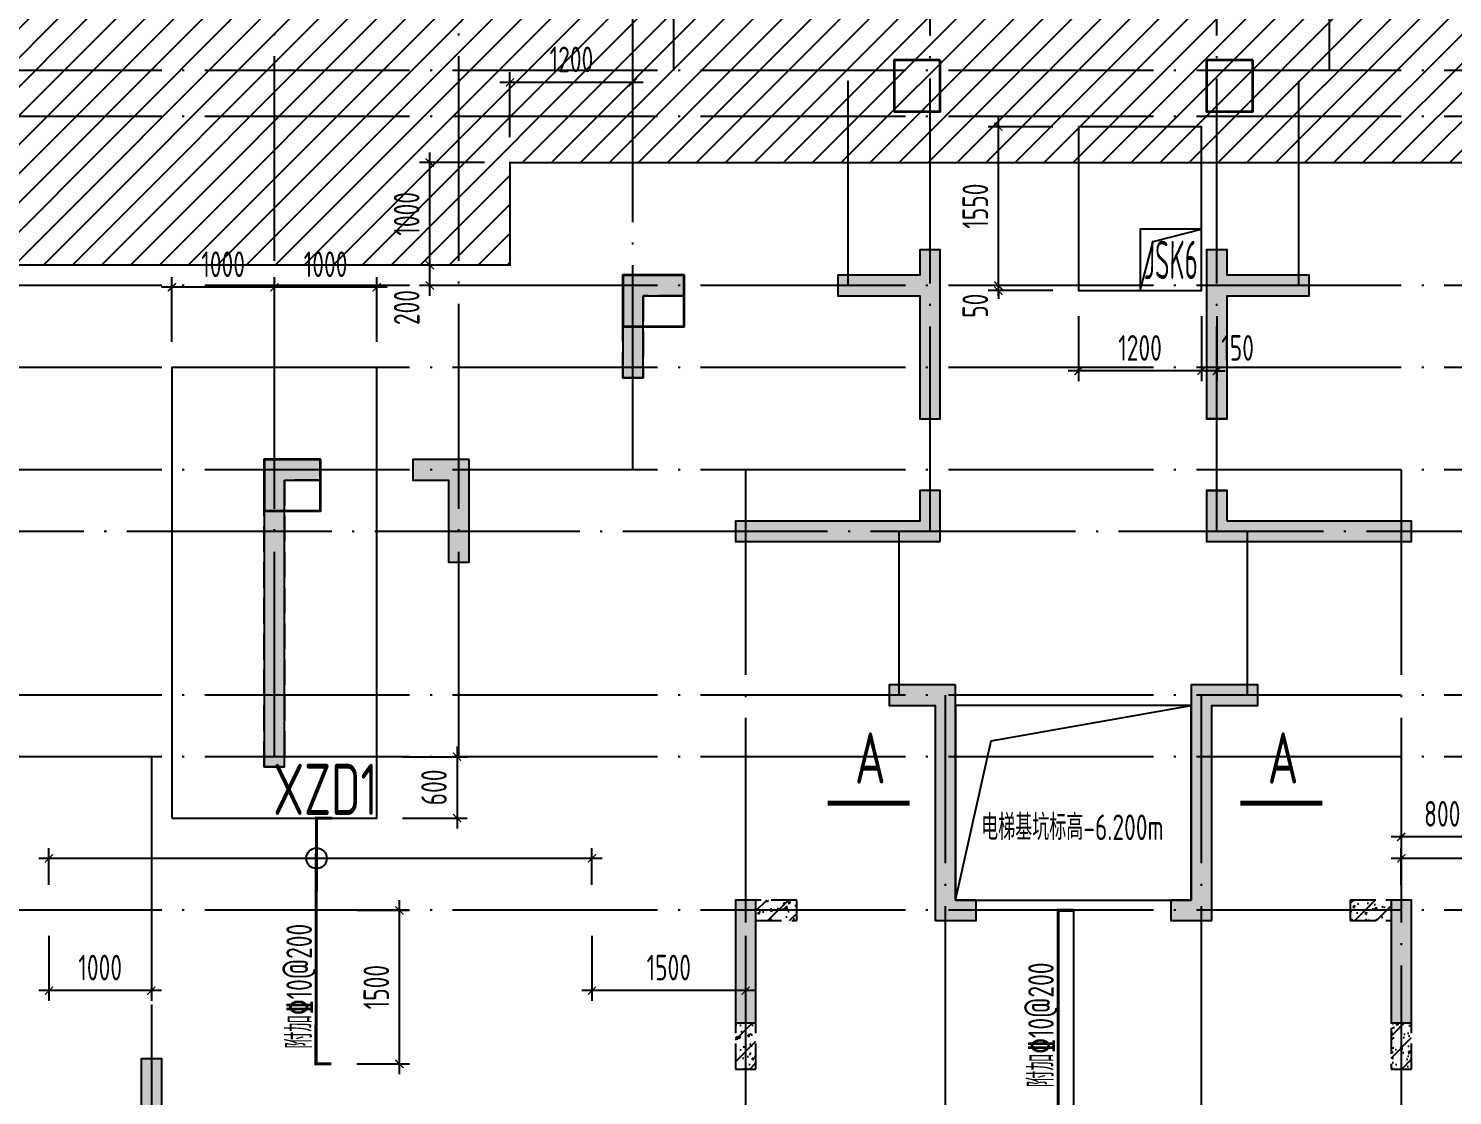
# Model space of a CAD drawing. Extents: x -812054 to 22247, y -644080 to 1003627.
# Drawn here: x -564680 to -550780, y -150779 to -140361 of the extents above; entities that cross this region are included whole.
import ezdxf
from ezdxf.enums import TextEntityAlignment as Align

# ---------------------------------------------------------------- set-up
doc = ezdxf.new("R2010")
doc.units = 0
doc.header["$LTSCALE"] = 1000
doc.linetypes.add('__DASH', pattern=[0.35, 0.25, -0.1])
doc.linetypes.add('DOTE', pattern=[2.42, 2, -0.2, 0.02, -0.2])
doc.layers.get('0').update_dxf_attribs({"linetype": 'CONTINUOUS'})
doc.layers.get('DEFPOINTS').update_dxf_attribs({"linetype": 'CONTINUOUS'})
for name, color, linetype in [('0-R集水坑', 191, 'CONTINUOUS'), ('A-DOTE', 10, 'DOTE'), ('S-B板填充', 251, 'CONTINUOUS'), ('S-B板配筋', 6, 'CONTINUOUS'), ('S-B板配筋号', 7, 'CONTINUOUS'), ('S-B表格', 2, 'CONTINUOUS'), ('S-C承台实线', 2, 'CONTINUOUS'), ('S-D洞口', 4, 'CONTINUOUS'), ('S-J基础底板', 5, 'CONTINUOUS'), ('S-J基础底板标注', 3, 'CONTINUOUS'), ('S-Q墙填充', 252, 'CONTINUOUS'), ('S-Q墙实线', 6, 'CONTINUOUS'), ('S-Z柱实线', 6, 'CONTINUOUS'), ('THICK', 6, 'CONTINUOUS'), ('水平筋标注', 7, 'CONTINUOUS')]:
    doc.layers.add(name, color=color, linetype=linetype)
doc.layers.add('等值线标注', color=7, linetype='CONTINUOUS', lineweight=18)
doc.styles.add('TSSD_DIMENSION', font='Tssdeng.shx', dxfattribs={"width": 0.7, "bigfont": 'tssdchn.shx'})
doc.styles.add('TSSD_REIN', font='tssdeng.shx', dxfattribs={"width": 0.7, "height": 300, "bigfont": 'tssdchn.shx'})
doc.dimstyles.new('TSSD_100_100$0', dxfattribs={"dimtxt": 300, "dimasz": 80, "dimexe": 100, "dimexo": 250, "dimgap": 100, "dimtad": 1, "dimdec": 0, "dimzin": 0, "dimdsep": 46, "dimtxsty": 'TSSD_DIMENSION', "dimblk": 'ARCHTICK', "dimcen": 0, "dimdle": 100, "dimclrd": 3, "dimclre": 3, "dimclrt": 7, "dimadec": 0, "dimazin": 0, "dimtfac": 1, "dimtdec": 0, "dimtix": 1, "dimtmove": 2, "dimatfit": 3, "dimldrblk": 'ARCHTICK', "dimfxl": 1, "dimtolj": 1, "dimtzin": 0, "dimarcsym": 0})
pattern_1 = [(50, (-313333.5, -81435.88), (215.17805, -18.82564), [22.5, -247.5]), (355, (-313333.5, -81435.88), (-41.6254, 225.65764), [18, -198]), (100.4514, (-313315.56, -81437.45), (173.55281, 206.83186), [19.12206, -210.34263]), (46.1842, (-313333.5, -81375.88), (320.17231, -49.6557), [33.75, -371.25]), (96.6356, (-313306.8, -81380.02), (280.3988, 292.23536), [28.6831, -315.5139]), (351.1842, (-313333.5, -81375.9), (280.3986, 292.2356), [27, -297]), (21, (-313303.5, -81390.88), (179.07212, -120.78567), [22.5, -247.5]), (326, (-313303.5, -81390.88), (72.9946, 217.54501), [18, -198]), (71.4514, (-313288.57, -81400.95), (252.06679, 96.75915), [19.12206, -210.34263]), (37.5, (-313333.496, -81435.885), (3.647957, 99.868156), [0, -195.6, 0, -201, 0, -198.75]), (7.5, (-313333.5, -81435.88), (78.92086, 118.323514), [0, -114.6, 0, -191.1, 0, -75.75]), (327.5, (-313400.396, -81435.885), (160.14673, -6.766462), [0, -75, 0, -234, 0, -310.5]), (317.5, (-313430.4, -81435.88), (174.95585, 30.031495), [0, -97.5, 0, -155.4, 0, -220.5]), (45, (-313333.5, -81435.88), (-106.06602, 106.06602), [])]

# ---------------------------------------------------------------- blocks, each defined once
blk = doc.blocks.new('20210826.15192166')
at = {"layer": 'A-DOTE'}
for p, q in [((95417.3, -196844.4), (95417.3, -185644.4)), ((97217.3, -196844.4), (97217.3, -185644.4)), ((98917.3, -194044.4), (98917.3, -185644.4)), ((99317.3, -190144.4), (99317.3, -185644.4)), ((101817.3, -194644.1), (101817.3, -185644.4)), ((104617.3, -194644.1), (104617.3, -185644.4)), ((105717.3, -190144.4), (105717.3, -185644.4)), ((142717.3, -190144.4), (86717.3, -190144.4)), ((101017.3, -192244.4), (101017.3, -190144.4)), ((105417.3, -192244.4), (105417.3, -190144.4)), ((142717.3, -190594.4), (86717.3, -190594.4)), ((142717.3, -192244.4), (86717.3, -192244.4)), ((142717.3, -193044.4), (86717.3, -193044.4)), ((142717.3, -194044.4), (86717.3, -194044.4)), ((100017.5, -194044.4), (100017.3, -205144.4)), ((106417.1, -194044.4), (106417.3, -205144.4)), ((86717.3, -194644.1), (142717.3, -194644.1)), ((101517.3, -196244.4), (101517.3, -194644.4)), ((104917.3, -196244.4), (104917.3, -194644.4)), ((142717.3, -196244.4), (86717.3, -196244.4)), ((101967.3, -205144.4), (101967.3, -196244.4)), ((104467.3, -205144.4), (104467.3, -196244.4)), ((142717.3, -196844.4), (86717.3, -196844.4)), ((94217.3, -196844.4), (94217.3, -205144.4)), ((142717.3, -198344.4), (86717.3, -198344.4)), ((103217.3, -198344.4), (103217.3, -205144.4))]:
    blk.add_line(p, q, dxfattribs=at)
blk = doc.blocks.new('_ArchTick')
at = {"color": 0, "linetype": 'ByBlock', "const_width": 0.15}
blk.add_lwpolyline([(-0.5, -0.5), (0.5, 0.5)], dxfattribs=at)
blk = doc.blocks.new('*D587')
at = {"layer": 'DEFPOINTS', "color": 0, "transparency": 16777216}
for p in [(-559980, -140888), (-559980, -141671), (-558780, -141671)]:
    blk.add_point(p, dxfattribs=at)
at = {"layer": 'S-J基础底板标注', "color": 3, "lineweight": -2, "transparency": 16777216}
for p, q in [((-559980, -141421), (-559980, -140788)), ((-558780, -141421), (-558780, -140788)), ((-558680, -140888), (-560080, -140888))]:
    blk.add_line(p, q, dxfattribs=at)
at = {"layer": 'S-J基础底板标注', "color": 3, "lineweight": -2, "transparency": 16777216, "xscale": 80, "yscale": 80, "zscale": 80, "rotation": 180}
blk.add_blockref('_ArchTick', (-559980, -140888), dxfattribs=at)
at = {"layer": 'S-J基础底板标注', "color": 3, "lineweight": -2, "transparency": 16777216, "xscale": 80, "yscale": 80, "zscale": 80}
blk.add_blockref('_ArchTick', (-558780, -140888), dxfattribs=at)
at = {"layer": 'S-J基础底板标注', "color": 7, "transparency": 16777216, "insert": (-559380, -140663), "char_height": 250, "attachment_point": 5, "style": 'TSSD_DIMENSION'}
blk.add_mtext('\\A1;1200', dxfattribs=at)
blk = doc.blocks.new('*D598')
at = {"layer": 'DEFPOINTS', "color": 0, "transparency": 16777216}
for p in [(-560763, -141671), (-559980, -141671), (-559980, -142671)]:
    blk.add_point(p, dxfattribs=at)
at = {"layer": 'S-J基础底板标注', "color": 3, "lineweight": -2, "transparency": 16777216}
for p, q in [((-560763, -142771), (-560763, -141571)), ((-560230, -141671), (-560863, -141671)), ((-560230, -142671), (-560863, -142671))]:
    blk.add_line(p, q, dxfattribs=at)
at = {"layer": 'S-J基础底板标注', "color": 3, "lineweight": -2, "transparency": 16777216, "xscale": 80, "yscale": 80, "zscale": 80}
for p, rotation in [((-560763, -141671), 90), ((-560763, -142671), 270)]:
    blk.add_blockref('_ArchTick', p, dxfattribs=dict(at, rotation=rotation))
at = {"layer": 'S-J基础底板标注', "color": 7, "transparency": 16777216, "insert": (-560988, -142171), "char_height": 250, "attachment_point": 5, "rotation": 90, "style": 'TSSD_DIMENSION'}
blk.add_mtext('\\A1;1000', dxfattribs=at)
blk = doc.blocks.new('*D601')
at = {"layer": 'DEFPOINTS', "color": 0, "transparency": 16777216}
for p in [(-551280, -147471), (-550480, -147471), (-551280, -148254)]:
    blk.add_point(p, dxfattribs=at)
at = {"layer": 'S-J基础底板标注', "color": 3, "lineweight": -2, "transparency": 16777216}
for p, q in [((-551280, -147721), (-551280, -148354)), ((-550480, -147721), (-550480, -148354)), ((-550380, -148254), (-551380, -148254))]:
    blk.add_line(p, q, dxfattribs=at)
at = {"layer": 'S-J基础底板标注', "color": 3, "lineweight": -2, "transparency": 16777216, "xscale": 80, "yscale": 80, "zscale": 80}
for p, rotation in [((-551280, -148254), 179.9992799317838), ((-550480, -148254), 359.9992799317837)]:
    blk.add_blockref('_ArchTick', p, dxfattribs=dict(at, rotation=rotation))
at = {"layer": 'S-J基础底板标注', "color": 7, "transparency": 16777216, "insert": (-550880, -148029), "char_height": 250, "attachment_point": 5, "rotation": 359.9993, "style": 'TSSD_DIMENSION'}
blk.add_mtext('\\A1;800', dxfattribs=at)
blk = doc.blocks.new('*D615')
at = {"layer": 'DEFPOINTS', "color": 0, "ltscale": 0.5, "transparency": 16777216}
for p in [(-532680, -148463), (-551280, -148971), (-532680, -148971)]:
    blk.add_point(p, dxfattribs=at)
at = {"layer": 'S-J基础底板标注', "color": 3, "lineweight": -2, "ltscale": 0.5, "transparency": 16777216}
for p, q in [((-551280, -148721), (-551280, -148363)), ((-532680, -148721), (-532680, -148363)), ((-551380, -148463), (-532580, -148463))]:
    blk.add_line(p, q, dxfattribs=at)
at = {"layer": 'S-J基础底板标注', "color": 3, "lineweight": -2, "ltscale": 0.5, "transparency": 16777216, "xscale": 80, "yscale": 80, "zscale": 80, "rotation": 180}
blk.add_blockref('_ArchTick', (-551280, -148463), dxfattribs=at)
at = {"layer": 'S-J基础底板标注', "color": 3, "lineweight": -2, "ltscale": 0.5, "transparency": 16777216, "xscale": 80, "yscale": 80, "zscale": 80}
blk.add_blockref('_ArchTick', (-532680, -148463), dxfattribs=at)
blk = doc.blocks.new('*D616')
at = {"layer": 'DEFPOINTS', "color": 0, "ltscale": 0.5, "transparency": 16777216}
for p in [(-559180, -148463), (-564480, -148971), (-559180, -148971)]:
    blk.add_point(p, dxfattribs=at)
at = {"layer": 'S-J基础底板标注', "color": 3, "lineweight": -2, "ltscale": 0.5, "transparency": 16777216}
for p, q in [((-564480, -148721), (-564480, -148363)), ((-559180, -148721), (-559180, -148363)), ((-564580, -148463), (-559080, -148463))]:
    blk.add_line(p, q, dxfattribs=at)
at = {"layer": 'S-J基础底板标注', "color": 3, "lineweight": -2, "ltscale": 0.5, "transparency": 16777216, "xscale": 80, "yscale": 80, "zscale": 80, "rotation": 180}
blk.add_blockref('_ArchTick', (-564480, -148463), dxfattribs=at)
at = {"layer": 'S-J基础底板标注', "color": 3, "lineweight": -2, "ltscale": 0.5, "transparency": 16777216, "xscale": 80, "yscale": 80, "zscale": 80}
blk.add_blockref('_ArchTick', (-559180, -148463), dxfattribs=at)
blk = doc.blocks.new('*D605')
at = {"layer": 'DEFPOINTS', "color": 0, "transparency": 16777216}
for p in [(-564480, -148971), (-563480, -148971), (-564480, -149755)]:
    blk.add_point(p, dxfattribs=at)
at = {"layer": 'S-J基础底板标注', "color": 3, "lineweight": -2, "transparency": 16777216}
for p, q in [((-564480, -149221), (-564480, -149855)), ((-563480, -149221), (-563480, -149855)), ((-563380, -149755), (-564580, -149755))]:
    blk.add_line(p, q, dxfattribs=at)
at = {"layer": 'S-J基础底板标注', "color": 3, "lineweight": -2, "transparency": 16777216, "xscale": 80, "yscale": 80, "zscale": 80}
for p, rotation in [((-564480, -149755), 179.9999999987083), ((-563480, -149755), 359.9999999987082)]:
    blk.add_blockref('_ArchTick', p, dxfattribs=dict(at, rotation=rotation))
at = {"layer": 'S-J基础底板标注', "color": 7, "transparency": 16777216, "insert": (-563980, -149530), "char_height": 250, "attachment_point": 5, "rotation": 360, "style": 'TSSD_DIMENSION'}
blk.add_mtext('\\A1;1000', dxfattribs=at)
blk = doc.blocks.new('*D606')
at = {"layer": 'DEFPOINTS', "color": 0, "transparency": 16777216}
for p in [(-561724, -148971), (-561060, -148971), (-561724, -150470)]:
    blk.add_point(p, dxfattribs=at)
at = {"layer": 'S-J基础底板标注', "color": 3, "lineweight": -2, "transparency": 16777216}
for p, q in [((-561060, -150570), (-561060, -148871)), ((-561474, -148971), (-560960, -148971)), ((-561474, -150470), (-560960, -150470))]:
    blk.add_line(p, q, dxfattribs=at)
at = {"layer": 'S-J基础底板标注', "color": 3, "lineweight": -2, "transparency": 16777216, "xscale": 80, "yscale": 80, "zscale": 80}
for p, rotation in [((-561060, -148971), 90), ((-561060, -150470), 270)]:
    blk.add_blockref('_ArchTick', p, dxfattribs=dict(at, rotation=rotation))
at = {"layer": 'S-J基础底板标注', "color": 7, "transparency": 16777216, "insert": (-561285, -149721), "char_height": 250, "attachment_point": 5, "rotation": 90, "style": 'TSSD_DIMENSION'}
blk.add_mtext('\\A1;1500', dxfattribs=at)
blk = doc.blocks.new('*D623')
at = {"layer": 'DEFPOINTS', "color": 0, "transparency": 16777216}
for p in [(-560763, -142671), (-559980, -142671), (-559980, -142871)]:
    blk.add_point(p, dxfattribs=at)
at = {"layer": 'S-J基础底板标注', "color": 3, "lineweight": -2, "transparency": 16777216}
for p, q in [((-560763, -142971), (-560763, -142571)), ((-560230, -142671), (-560863, -142671)), ((-560230, -142871), (-560863, -142871))]:
    blk.add_line(p, q, dxfattribs=at)
at = {"layer": 'S-J基础底板标注', "color": 3, "lineweight": -2, "transparency": 16777216, "xscale": 80, "yscale": 80, "zscale": 80}
for p, rotation in [((-560763, -142671), 90), ((-560763, -142871), 270)]:
    blk.add_blockref('_ArchTick', p, dxfattribs=dict(at, rotation=rotation))
at = {"layer": 'S-J基础底板标注', "color": 7, "transparency": 16777216, "insert": (-560988, -143086), "char_height": 250, "attachment_point": 5, "rotation": 90, "style": 'TSSD_DIMENSION'}
blk.add_mtext('\\A1;200', dxfattribs=at)
blk = doc.blocks.new('*D626')
at = {"layer": 'DEFPOINTS', "color": 0, "transparency": 16777216}
for p in [(-559180, -148971), (-557680, -148971), (-559180, -149755)]:
    blk.add_point(p, dxfattribs=at)
at = {"layer": 'S-J基础底板标注', "color": 3, "lineweight": -2, "transparency": 16777216}
for p, q in [((-559180, -149221), (-559180, -149855)), ((-557680, -149221), (-557680, -149855)), ((-557580, -149755), (-559280, -149755))]:
    blk.add_line(p, q, dxfattribs=at)
at = {"layer": 'S-J基础底板标注', "color": 3, "lineweight": -2, "transparency": 16777216, "xscale": 80, "yscale": 80, "zscale": 80}
for p, rotation in [((-559180, -149755), 179.9999999991387), ((-557680, -149755), 359.9999999991387)]:
    blk.add_blockref('_ArchTick', p, dxfattribs=dict(at, rotation=rotation))
at = {"layer": 'S-J基础底板标注', "color": 7, "transparency": 16777216, "insert": (-558430, -149530), "char_height": 250, "attachment_point": 5, "style": 'TSSD_DIMENSION'}
blk.add_mtext('\\A1;1500', dxfattribs=at)
blk = doc.blocks.new('*D1262')
at = {"layer": 'DEFPOINTS', "color": 0, "transparency": 16777216}
for p in [(-562280, -142888), (-562280, -143671), (-561280, -143671)]:
    blk.add_point(p, dxfattribs=at)
at = {"layer": 'S-J基础底板标注', "color": 3, "lineweight": -2, "transparency": 16777216}
for p, q in [((-561180, -142888), (-562380, -142888)), ((-562280, -143421), (-562280, -142788)), ((-561280, -143421), (-561280, -142788))]:
    blk.add_line(p, q, dxfattribs=at)
at = {"layer": 'S-J基础底板标注', "color": 3, "lineweight": -2, "transparency": 16777216, "xscale": 80, "yscale": 80, "zscale": 80}
for p, rotation in [((-562280, -142888), 179.9999978703869), ((-561280, -142888), 359.9999978703869)]:
    blk.add_blockref('_ArchTick', p, dxfattribs=dict(at, rotation=rotation))
at = {"layer": 'S-J基础底板标注', "color": 7, "transparency": 16777216, "insert": (-561780, -142663), "char_height": 250, "attachment_point": 5, "rotation": 360, "style": 'TSSD_DIMENSION'}
blk.add_mtext('\\A1;1000', dxfattribs=at)
blk = doc.blocks.new('*D1263')
at = {"layer": 'DEFPOINTS', "color": 0, "transparency": 16777216}
for p in [(-563280, -142888), (-563280, -143671), (-562280, -143671)]:
    blk.add_point(p, dxfattribs=at)
at = {"layer": 'S-J基础底板标注', "color": 3, "lineweight": -2, "transparency": 16777216}
for p, q in [((-562180, -142888), (-563380, -142888)), ((-563280, -143421), (-563280, -142788)), ((-562280, -143421), (-562280, -142788))]:
    blk.add_line(p, q, dxfattribs=at)
at = {"layer": 'S-J基础底板标注', "color": 3, "lineweight": -2, "transparency": 16777216, "xscale": 80, "yscale": 80, "zscale": 80}
for p, rotation in [((-563280, -142888), 179.9999978703898), ((-562280, -142888), 359.9999978703898)]:
    blk.add_blockref('_ArchTick', p, dxfattribs=dict(at, rotation=rotation))
at = {"layer": 'S-J基础底板标注', "color": 7, "transparency": 16777216, "insert": (-562780, -142663), "char_height": 250, "attachment_point": 5, "rotation": 360, "style": 'TSSD_DIMENSION'}
blk.add_mtext('\\A1;1000', dxfattribs=at)
blk = doc.blocks.new('*D1264')
at = {"layer": 'DEFPOINTS', "color": 0, "transparency": 16777216}
for p in [(-561280, -147471), (-561280, -148071), (-560497, -148071)]:
    blk.add_point(p, dxfattribs=at)
at = {"layer": 'S-J基础底板标注', "color": 3, "lineweight": -2, "transparency": 16777216}
for p, q in [((-561030, -147471), (-560397, -147471)), ((-560497, -147371), (-560497, -148171)), ((-561030, -148071), (-560397, -148071))]:
    blk.add_line(p, q, dxfattribs=at)
at = {"layer": 'S-J基础底板标注', "color": 3, "lineweight": -2, "transparency": 16777216, "xscale": 80, "yscale": 80, "zscale": 80}
for p, rotation in [((-560497, -147471), 89.99906711158548), ((-560497, -148071), 269.9990671115855)]:
    blk.add_blockref('_ArchTick', p, dxfattribs=dict(at, rotation=rotation))
at = {"layer": 'S-J基础底板标注', "color": 7, "transparency": 16777216, "insert": (-560722, -147771), "char_height": 250, "attachment_point": 5, "rotation": 89.9991, "style": 'TSSD_DIMENSION'}
blk.add_mtext('\\A1;600', dxfattribs=at)
blk = doc.blocks.new('20211107.23005671')
at = {"layer": 'THICK'}
for points in [[(78843, -133246, 50, 50, 0), (78043, -133246, 50, 50, 0)], [(82071, -133246, 50, 50, 0), (82871, -133246, 50, 50, 0)]]:
    blk.add_lwpolyline(points, format="xyseb", dxfattribs=at)
at = {"layer": 'THICK', "style": 'TSSD_REIN', "width": 0.7}
for p in [(78308, -133054), (82337, -133054)]:
    blk.add_text('A', height=500, dxfattribs=at).set_placement(p)
blk = doc.blocks.new('*D2476')
at = {"layer": 'DEFPOINTS', "color": 0, "transparency": 16777216}
for p in [(-555213, -142871), (-554430, -142871), (-554430, -142921)]:
    blk.add_point(p, dxfattribs=at)
at = {"layer": 'S-J基础底板标注', "color": 3, "lineweight": -2, "transparency": 16777216}
for p, q in [((-554680, -142871), (-555313, -142871)), ((-555213, -142871), (-555213, -142791)), ((-555213, -142921), (-555213, -142871)), ((-554680, -142921), (-555313, -142921)), ((-555213, -142921), (-555213, -143001))]:
    blk.add_line(p, q, dxfattribs=at)
at = {"layer": 'S-J基础底板标注', "color": 3, "lineweight": -2, "transparency": 16777216, "xscale": 80, "yscale": 80, "zscale": 80}
for p, rotation in [((-555213, -142871), 270), ((-555213, -142921), 90)]:
    blk.add_blockref('_ArchTick', p, dxfattribs=dict(at, rotation=rotation))
at = {"layer": 'S-J基础底板标注', "color": 7, "transparency": 16777216, "insert": (-555438, -143068), "char_height": 250, "attachment_point": 5, "rotation": 90, "style": 'TSSD_DIMENSION'}
blk.add_mtext('\\A1;50', dxfattribs=at)
blk = doc.blocks.new('*D2477')
at = {"layer": 'DEFPOINTS', "color": 0, "transparency": 16777216}
for p in [(-555213, -141321), (-554430, -141321), (-554430, -142871)]:
    blk.add_point(p, dxfattribs=at)
at = {"layer": 'S-J基础底板标注', "color": 3, "lineweight": -2, "transparency": 16777216}
for p, q in [((-555213, -142971), (-555213, -141221)), ((-554680, -141321), (-555313, -141321)), ((-554680, -142871), (-555313, -142871))]:
    blk.add_line(p, q, dxfattribs=at)
at = {"layer": 'S-J基础底板标注', "color": 3, "lineweight": -2, "transparency": 16777216, "xscale": 80, "yscale": 80, "zscale": 80}
for p, rotation in [((-555213, -141321), 90), ((-555213, -142871), 270)]:
    blk.add_blockref('_ArchTick', p, dxfattribs=dict(at, rotation=rotation))
at = {"layer": 'S-J基础底板标注', "color": 7, "transparency": 16777216, "insert": (-555438, -142096), "char_height": 250, "attachment_point": 5, "rotation": 90, "style": 'TSSD_DIMENSION'}
blk.add_mtext('\\A1;1550', dxfattribs=at)
blk = doc.blocks.new('*D2478')
at = {"layer": 'DEFPOINTS', "color": 0, "transparency": 16777216}
for p in [(-554430, -142921), (-553230, -142921), (-554430, -143705)]:
    blk.add_point(p, dxfattribs=at)
at = {"layer": 'S-J基础底板标注', "color": 3, "lineweight": -2, "transparency": 16777216}
for p, q in [((-554430, -143171), (-554430, -143805)), ((-553230, -143171), (-553230, -143805)), ((-553130, -143705), (-554530, -143705))]:
    blk.add_line(p, q, dxfattribs=at)
at = {"layer": 'S-J基础底板标注', "color": 3, "lineweight": -2, "transparency": 16777216, "xscale": 80, "yscale": 80, "zscale": 80}
for p, rotation in [((-554430, -143705), 179.9999999919028), ((-553230, -143705), 359.9999999919027)]:
    blk.add_blockref('_ArchTick', p, dxfattribs=dict(at, rotation=rotation))
at = {"layer": 'S-J基础底板标注', "color": 7, "transparency": 16777216, "insert": (-553830, -143480), "char_height": 250, "attachment_point": 5, "rotation": 360, "style": 'TSSD_DIMENSION'}
blk.add_mtext('\\A1;1200', dxfattribs=at)
blk = doc.blocks.new('*D2479')
at = {"layer": 'DEFPOINTS', "color": 0, "transparency": 16777216}
for p in [(-553230, -142921), (-553080, -142921), (-553230, -143705)]:
    blk.add_point(p, dxfattribs=at)
at = {"layer": 'S-J基础底板标注', "color": 3, "lineweight": -2, "transparency": 16777216}
for p, q in [((-553230, -143171), (-553230, -143805)), ((-553080, -143171), (-553080, -143805)), ((-553230, -143705), (-553310, -143705)), ((-553080, -143705), (-553230, -143705)), ((-553080, -143705), (-553000, -143705))]:
    blk.add_line(p, q, dxfattribs=at)
at = {"layer": 'S-J基础底板标注', "color": 3, "lineweight": -2, "transparency": 16777216, "xscale": 80, "yscale": 80, "zscale": 80}
for p, rotation in [((-553230, -143705), 359.9999999919071), ((-553080, -143705), 179.999999991907)]:
    blk.add_blockref('_ArchTick', p, dxfattribs=dict(at, rotation=rotation))
at = {"layer": 'S-J基础底板标注', "color": 7, "transparency": 16777216, "insert": (-552878, -143480), "char_height": 250, "attachment_point": 5, "rotation": 360, "style": 'TSSD_DIMENSION'}
blk.add_mtext('\\A1;150', dxfattribs=at)

msp = doc.modelspace()

# ---------------------------------------------------------------- hatches: boundary and pattern name
at = {"layer": 'S-B板填充'}
h = msp.add_hatch(dxfattribs=at)
h.set_pattern_fill('METAL', color=252, scale=50, style=0)
h.set_pattern_definition([(45, (103500.08, -284981.18), (-141.421356, 141.421356), [])])
h.paths.add_polyline_path([(-570379.92, -142670.82), (-570379.92, -140170.68), (-516079.77, -140170.68), (-516079.77, -143370.82), (-521479.92, -143370.82), (-521479.92, -141670.82), (-537879.91, -141670.82), (-537879.93, -143470.82), (-546379.22, -143470.82), (-546379.21, -141670.82), (-559979.75, -141670.82), (-559979.75, -142670.82)])
at = {"layer": 'S-Q墙填充'}
h = msp.add_hatch(color=252, dxfattribs=at)
h.dxf.hatch_style = 1
h.paths.add_polyline_path([(-555779.76, -142870.82), (-555779.76, -142520.82), (-555979.76, -142520.82), (-555979.76, -142770.82), (-556779.88, -142770.82), (-556779.88, -142970.82), (-555979.76, -142970.82), (-555979.76, -144170.82), (-555779.76, -144170.82)])
h = msp.add_hatch(color=252, dxfattribs=at)
h.dxf.hatch_style = 1
h.paths.add_polyline_path([(-553179.76, -142870.82), (-553179.76, -144170.82), (-552979.76, -144170.82), (-552979.76, -142970.82), (-552180.15, -142970.82), (-552180.15, -142770.82), (-552979.76, -142770.82), (-552979.76, -142520.82), (-553179.76, -142520.82)])
h = msp.add_hatch(color=252, dxfattribs=at)
h.dxf.hatch_style = 1
h.paths.add_polyline_path([(-558679.76, -142970.82), (-558279.84, -142970.82), (-558279.84, -142770.82), (-558879.76, -142770.82), (-558879.76, -143770.82), (-558679.76, -143770.82)])
h = msp.add_hatch(color=252, dxfattribs=at)
h.dxf.hatch_style = 1
h.paths.add_polyline_path([(-562179.74, -144770.82), (-561829.74, -144770.82), (-561829.74, -144570.82), (-562379.74, -144570.82), (-562379.74, -147570.82), (-562179.74, -147570.82)])
h = msp.add_hatch(color=252, dxfattribs=at)
h.dxf.hatch_style = 1
h.paths.add_polyline_path([(-560379.75, -144570.82), (-560929.66, -144570.82), (-560929.66, -144770.82), (-560579.75, -144770.82), (-560579.75, -145570.82), (-560379.75, -145570.82)])
h = msp.add_hatch(color=252, dxfattribs=at)
h.dxf.hatch_style = 1
h.paths.add_polyline_path([(-555779.76, -145370.55), (-555779.76, -144870.55), (-555979.76, -144870.55), (-555979.76, -145170.55), (-556179.82, -145170.55), (-557779.75, -145170.55), (-557779.75, -145370.55), (-556179.82, -145370.55)])
h = msp.add_hatch(color=252, dxfattribs=at)
h.dxf.hatch_style = 1
h.paths.add_polyline_path([(-552979.75, -145170.55), (-552979.75, -144870.55), (-553179.75, -144870.55), (-553179.75, -145370.55), (-552779.88, -145370.55), (-551179.76, -145370.55), (-551179.76, -145170.55), (-552779.88, -145170.55)])
h = msp.add_hatch(color=252, dxfattribs=at)
h.dxf.hatch_style = 1
h.paths.add_polyline_path([(-555629.76, -146770.82), (-556279.82, -146770.82), (-556279.82, -146970.82), (-555829.76, -146970.82), (-555829.76, -147470.82), (-555829.76, -149070.82), (-555429.76, -149070.82), (-555429.76, -148870.82), (-555629.76, -148870.82), (-555629.76, -147470.82)])
h = msp.add_hatch(color=252, dxfattribs=at)
h.dxf.hatch_style = 1
h.paths.add_polyline_path([(-553129.76, -149070.82), (-553129.76, -147470.82), (-553129.76, -146970.82), (-552679.88, -146970.82), (-552679.88, -146770.82), (-553329.76, -146770.82), (-553329.76, -147470.82), (-553329.76, -148870.82), (-553529.76, -148870.82), (-553529.76, -149070.82)])
h = msp.add_hatch(color=252, dxfattribs=at)
h.dxf.hatch_style = 1
h.paths.add_polyline_path([(-557579.74, -150070.82), (-557579.74, -148870.82), (-557779.74, -148870.82), (-557779.74, -150070.82)])
h = msp.add_hatch(dxfattribs=at)
h.set_pattern_fill('ARMORED', color=252, scale=30, style=0)
h.set_pattern_definition(pattern_1)
h.paths.add_polyline_path([(-557179.74, -148870.82), (-557579.74, -148870.82), (-557579.74, -149070.82), (-557179.74, -149070.82)])
h = msp.add_hatch(dxfattribs=at)
h.set_pattern_fill('ARMORED', color=252, scale=30, style=0)
h.set_pattern_definition(pattern_1)
h.paths.add_polyline_path([(-557179.74, -148870.82), (-557579.74, -148870.82), (-557579.74, -149070.82), (-557179.74, -149070.82)])
h = msp.add_hatch(dxfattribs=at)
h.set_pattern_fill('ARMORED', color=252, scale=30, style=0)
h.set_pattern_definition(pattern_1)
h.paths.add_polyline_path([(-551379.77, -148870.82), (-551779.77, -148870.82), (-551779.77, -149070.82), (-551379.77, -149070.82)])
h = msp.add_hatch(dxfattribs=at)
h.set_pattern_fill('ARMORED', color=252, scale=30, style=0)
h.set_pattern_definition(pattern_1)
h.paths.add_polyline_path([(-551379.77, -148870.82), (-551779.77, -148870.82), (-551779.77, -149070.82), (-551379.77, -149070.82)])
h = msp.add_hatch(color=252, dxfattribs=at)
h.dxf.hatch_style = 1
h.paths.add_polyline_path([(-551179.77, -150070.82), (-551179.77, -148870.82), (-551379.77, -148870.82), (-551379.77, -150070.82)])
h = msp.add_hatch(dxfattribs=at)
h.set_pattern_fill('ARMORED', color=252, scale=30, style=0)
h.set_pattern_definition(pattern_1)
h.paths.add_polyline_path([(-557579.74, -150070.82), (-557779.74, -150070.82), (-557779.74, -150520.82), (-557579.74, -150520.82), (-557579.74, -150520.82)])
h = msp.add_hatch(dxfattribs=at)
h.set_pattern_fill('ARMORED', color=252, scale=30, style=0)
h.set_pattern_definition(pattern_1)
h.paths.add_polyline_path([(-557579.74, -150070.82), (-557779.74, -150070.82), (-557779.74, -150520.82), (-557579.74, -150520.82)])
h = msp.add_hatch(dxfattribs=at)
h.set_pattern_fill('ARMORED', color=252, scale=30, style=0)
h.set_pattern_definition(pattern_1)
h.paths.add_polyline_path([(-551179.77, -150070.82), (-551379.77, -150070.82), (-551379.77, -150520.82), (-551179.77, -150520.82)])
h = msp.add_hatch(dxfattribs=at)
h.set_pattern_fill('ARMORED', color=252, scale=30, style=0)
h.set_pattern_definition(pattern_1)
h.paths.add_polyline_path([(-551179.77, -150070.82), (-551379.77, -150070.82), (-551379.77, -150520.82), (-551179.77, -150520.82)])
h = msp.add_hatch(color=252, dxfattribs=at)
h.dxf.hatch_style = 1
h.paths.add_polyline_path([(-563379.74, -150420.82), (-563579.74, -150420.82), (-563579.74, -151870.82), (-564279.76, -151870.82), (-564379.74, -151870.82), (-564379.74, -152070.82), (-564279.76, -152070.82), (-563379.74, -152070.82)])

# ---------------------------------------------------------------- linework, layer by layer
at = {"layer": '0-R集水坑'}
for points in [[(-554429.76, -141320.55), (-554429.76, -142920.55), (-553229.76, -142920.55), (-553229.76, -141320.55), (-554429.76, -141320.55)], [(-553829.76, -142920.55), (-553701.9, -142441.88), (-553229.76, -142320.55)]]:
    msp.add_lwpolyline(points, dxfattribs=at)
msp.add_lwpolyline([(-553829.76, -142920.55), (-553229.76, -142920.55), (-553229.76, -142320.55), (-553829.76, -142320.55)], close=True, dxfattribs=at)
at = {"layer": 'S-B板配筋', "const_width": 30}
for points in [[(-561719.18, -148070.82), (-561869.18, -148070.82), (-561873.84, -150470.39), (-561723.84, -150470.39)], [(-554479.76, -148970.82), (-554629.76, -148970.82), (-554629.76, -151970.82), (-554479.76, -151970.82)]]:
    msp.add_lwpolyline(points, dxfattribs=at)
at = {"layer": 'S-C承台实线'}
msp.add_lwpolyline([(-563279.74, -148070.82), (-561279.74, -148070.82), (-561279.74, -143670.82), (-563279.74, -143670.82)], close=True, dxfattribs=at)
at = {"layer": 'S-D洞口', "color": 5}
msp.add_lwpolyline([(-555629.76, -148870.82), (-553329.76, -148870.82), (-553329.76, -146970.82), (-555629.76, -146970.82), (-555629.76, -148870.82), (-555282.93, -147317.65), (-553329.76, -146970.82)], dxfattribs=at)
at = {"layer": 'S-J基础底板', "const_width": 20}
msp.add_lwpolyline([(-568979.74, -153970.83), (-515929.76, -153970.83), (-515929.75, -143370.82), (-521479.92, -143370.82), (-521479.92, -141670.82), (-537879.92, -141670.82), (-537879.92, -143470.82), (-546379.21, -143470.82), (-546379.21, -141670.82), (-559979.75, -141670.82), (-559979.75, -142670.82), (-570879.92, -142670.82), (-570879.92, -150970.82), (-568979.74, -150970.82)], close=True, dxfattribs=at)
at = {"layer": 'S-J基础底板标注', "color": 2, "ltscale": 0.5}
msp.add_circle((-561868.04, -148462.82), 100, dxfattribs=at)
at = {"layer": 'S-Q墙实线', "linetype": '__DASH'}
for p, q in [((-552979.75, -144170.82), (-553179.75, -144170.82)), ((-553179.75, -144870.73), (-552979.75, -144870.73))]:
    msp.add_line(p, q, dxfattribs=at)
for points in [[(-556779.88, -142970.82), (-555979.76, -142970.82), (-555979.76, -144170.82), (-555779.76, -144170.82), (-555779.76, -142520.82), (-555979.76, -142520.82), (-555979.76, -142770.82), (-556779.88, -142770.82)], [(-558879.76, -143770.82), (-558879.76, -142770.82), (-558279.84, -142770.82), (-558279.84, -142970.82), (-558679.76, -142970.82), (-558679.76, -143770.82)], [(-561829.75, -144770.82), (-562179.75, -144770.82), (-562179.75, -147570.82), (-562379.75, -147570.82), (-562379.75, -144570.82), (-561829.75, -144570.82)], [(-560379.75, -145570.82), (-560379.75, -144570.82), (-560929.66, -144570.82), (-560929.66, -144770.82), (-560579.75, -144770.82), (-560579.75, -145570.82)], [(-555779.76, -145370.55), (-555779.76, -144870.55), (-555979.76, -144870.55), (-555979.76, -145170.55), (-557779.75, -145170.55), (-557779.75, -145370.55)], [(-555829.76, -149070.82), (-555429.76, -149070.82), (-555429.76, -148870.82), (-555629.76, -148870.82), (-555629.76, -146770.82), (-556279.82, -146770.82), (-556279.82, -146970.82), (-555829.76, -146970.82)], [(-553529.76, -149070.82), (-553129.76, -149070.82), (-553129.76, -146970.82), (-552679.88, -146970.82), (-552679.88, -146770.82), (-553329.76, -146770.82), (-553329.76, -148870.82), (-553529.76, -148870.82)], [(-557579.74, -149070.82), (-557179.74, -149070.82), (-557179.74, -148870.82), (-557779.74, -148870.82), (-557779.74, -150520.82), (-557579.74, -150520.82)], [(-551779.77, -149070.82), (-551379.77, -149070.82), (-551379.77, -150520.82), (-551179.77, -150520.82), (-551179.77, -148870.82), (-551779.77, -148870.82)]]:
    msp.add_lwpolyline(points, close=True, dxfattribs=at)
at = {"layer": 'S-Q墙实线'}
for points in [[(-555779.76, -142870.82), (-555779.76, -142520.82), (-555979.76, -142520.82), (-555979.76, -142770.82), (-556779.88, -142770.82), (-556779.88, -142970.82), (-555979.76, -142970.82), (-555979.76, -144170.82), (-555779.76, -144170.82), (-555779.76, -142870.82)], [(-564279.76, -151870.82), (-564379.74, -151870.82), (-564379.74, -152070.82), (-564279.76, -152070.82), (-563379.74, -152070.82), (-563379.74, -150420.82), (-563579.74, -150420.82), (-563579.74, -151870.82), (-564279.76, -151870.82)]]:
    msp.add_lwpolyline(points, dxfattribs=at)
at = {"layer": 'S-Q墙实线', "linetype": '__DASH'}
for points in [[(-552979.75, -144170.82), (-552979.76, -142970.82), (-552180.34, -142970.82), (-552180.35, -142770.82), (-552979.76, -142770.82), (-552979.76, -142520.82), (-553179.76, -142520.82), (-553179.75, -144170.82)], [(-553179.75, -144870.55), (-553179.75, -145370.55), (-551179.76, -145370.55), (-551179.76, -145170.55), (-552979.75, -145170.55), (-552979.75, -144870.55)]]:
    msp.add_lwpolyline(points, dxfattribs=at)
at = {"layer": 'S-Q墙实线'}
for points in [[(-553179.76, -142870.82), (-553179.76, -144170.82), (-552979.76, -144170.82), (-552979.76, -142970.82), (-552180.15, -142970.82), (-552180.15, -142770.82), (-552979.76, -142770.82), (-552979.76, -142520.82), (-553179.76, -142520.82)], [(-558679.76, -142970.82), (-558279.84, -142970.82), (-558279.84, -142770.82), (-558879.76, -142770.82), (-558879.76, -143770.82), (-558679.76, -143770.82)], [(-562179.74, -144770.82), (-561829.74, -144770.82), (-561829.74, -144570.82), (-562379.74, -144570.82), (-562379.74, -147570.82), (-562179.74, -147570.82)], [(-560379.75, -144570.82), (-560929.66, -144570.82), (-560929.66, -144770.82), (-560579.75, -144770.82), (-560579.75, -145570.82), (-560379.75, -145570.82)], [(-555779.76, -145370.55), (-555779.76, -144870.55), (-555979.76, -144870.55), (-555979.76, -145170.55), (-556179.82, -145170.55), (-557779.75, -145170.55), (-557779.75, -145370.55), (-556179.82, -145370.55)], [(-552979.75, -145170.55), (-552979.75, -144870.55), (-553179.75, -144870.55), (-553179.75, -145370.55), (-552779.88, -145370.55), (-551179.76, -145370.55), (-551179.76, -145170.55), (-552779.88, -145170.55)], [(-555629.76, -146770.82), (-556279.82, -146770.82), (-556279.82, -146970.82), (-555829.76, -146970.82), (-555829.76, -147470.82), (-555829.76, -149070.82), (-555429.76, -149070.82), (-555429.76, -148870.82), (-555629.76, -148870.82), (-555629.76, -147470.82)], [(-553129.76, -149070.82), (-553129.76, -147470.82), (-553129.76, -146970.82), (-552679.88, -146970.82), (-552679.88, -146770.82), (-553329.76, -146770.82), (-553329.76, -147470.82), (-553329.76, -148870.82), (-553529.76, -148870.82), (-553529.76, -149070.82)], [(-557579.74, -150070.82), (-557579.74, -148870.82), (-557779.74, -148870.82), (-557779.74, -150070.82)], [(-551179.77, -150070.82), (-551179.77, -148870.82), (-551379.77, -148870.82), (-551379.77, -150070.82)]]:
    msp.add_lwpolyline(points, close=True, dxfattribs=at)
at = {"layer": 'S-Q墙实线', "linetype": '__DASH'}
msp.add_lwpolyline([(-557879.72, -151770.94), (-563379.74, -151770.82), (-563379.74, -150420.82), (-563579.74, -150420.82), (-563579.74, -151770.82), (-566779.74, -151770.82), (-566779.75, -148870.82, 941871.71740683)], format="xyb", dxfattribs=at)
at = {"layer": 'S-Z柱实线', "lineweight": 35}
for points in [[(-555779.76, -140670.68), (-556229.76, -140670.68), (-556229.76, -141170.68), (-555779.76, -141170.68)], [(-552730.46, -140670.68), (-553180.46, -140670.68), (-553180.46, -141170.68), (-552730.46, -141170.68)], [(-558279.76, -142770.82), (-558879.76, -142770.82), (-558879.76, -143270.82), (-558279.76, -143270.82)], [(-561829.74, -144570.82), (-562379.74, -144570.82), (-562379.74, -145070.82), (-561829.74, -145070.82)]]:
    msp.add_lwpolyline(points, close=True, dxfattribs=at)
at = {"layer": '等值线标注'}
msp.add_lwpolyline([(-570379.92, -142670.82), (-570379.92, -140170.68), (-516079.77, -140170.68), (-516079.77, -143370.82), (-521479.92, -143370.82), (-521479.92, -141670.82), (-537879.91, -141670.82), (-537879.93, -143470.82), (-546379.22, -143470.82), (-546379.21, -141670.82), (-559979.75, -141670.82), (-559979.75, -142670.82), (-570379.92, -142670.82)], dxfattribs=at)

# ---------------------------------------------------------------- block references
at = {"layer": 'A-DOTE'}
msp.add_blockref('20210826.15192166', (-657697.05, 49373.57), dxfattribs=at)
at = {"layer": '水平筋标注'}
msp.add_blockref('20211107.23005671', (-634921.28, -14679.15), dxfattribs=at)

# ---------------------------------------------------------------- texts
at = {"layer": '0-R集水坑', "style": 'TSSD_REIN', "oblique": 0.5, "width": 0.5}
msp.add_text('JSK6', height=375, dxfattribs=at).set_placement((-553529.74, -142620.55), align=Align.MIDDLE_CENTER)
at = {"layer": 'S-B板配筋号', "color": 1, "style": 'TSSD_REIN', "width": 0.7}
msp.add_text('电梯基坑标高-6.200m', height=250, dxfattribs=at).set_placement((-555380.9, -148285.04))
for p in [(-561912.64, -150323.87), (-554671.88, -150701.48)]:
    msp.add_text('附加%%13210@200', height=250, rotation=90, dxfattribs=at).set_placement(p)
at = {"layer": 'S-B表格', "style": 'TSSD_REIN', "width": 0.7}
msp.add_text('XZD1', height=500, dxfattribs=at).set_placement((-562291.49, -148039.58))

# ---------------------------------------------------------------- dimensions: what is measured, and where the dimension line sits
at = {"layer": 'S-J基础底板标注'}
for p1, p2, distance, picture, middle in [((-558779.76, -141670.82), (-559979.78, -141670.82), -782.96, '*D587', (-559379.77, -140662.86)), ((-554429.76, -142870.82), (-554429.76, -141320.55), 782.96, '*D2477', (-555437.71, -142095.68)), ((-559979.75, -142670.82), (-559979.75, -141670.82), 782.96, '*D598', (-560987.71, -142170.82)), ((-562279.76, -143670.82), (-563279.74, -143670.82), -782.96, '*D1263', (-562779.75, -142662.86)), ((-561279.74, -143670.82), (-562279.76, -143670.82), -782.96, '*D1262', (-561779.75, -142662.86)), ((-553229.76, -142920.55), (-554429.76, -142920.55), 784.16, '*D2478', (-553829.76, -143479.71)), ((-561279.93, -147470.82), (-561279.94, -148071.28), 782.98, '*D1264', (-560721.96, -147771.06)), ((-550479.83, -147470.85), (-551279.91, -147470.84), 782.97, '*D601', (-550879.88, -148028.82)), ((-561723.84, -150470.39), (-561723.84, -148970.82), -663.65, '*D606', (-561285.19, -149720.6)), ((-563479.76, -148970.82), (-564480.21, -148970.82), 784.16, '*D605', (-563979.98, -149529.98)), ((-557679.62, -148970.82), (-559180.08, -148970.82), 784.16, '*D626', (-558429.85, -149529.98))]:
    dim = msp.add_aligned_dim(p1=p1, p2=p2, distance=distance, dimstyle='TSSD_100_100$0', override={"dimtxt": 250}, dxfattribs=at)
    dim.commit()
    dim.dimension.update_dxf_attribs({"geometry": picture, "text_midpoint": middle})
for base, p1, p2, angle, picture, middle in [((-560762.71, -142670.82), (-559979.75, -142870.82), (-559979.75, -142670.82), 90, '*D623', (-560987.71, -143085.88)), ((-555212.71, -142870.82), (-554429.76, -142920.55), (-554429.76, -142870.82), 90, '*D2476', (-555437.71, -143068.31)), ((-553229.76, -143704.71), (-553079.76, -142920.55), (-553229.76, -142920.55), 180, '*D2479', (-552878.15, -143479.71))]:
    dim = msp.add_linear_dim(base=base, p1=p1, p2=p2, angle=angle, dimstyle='TSSD_100_100$0', override={"dimtxt": 250}, dxfattribs=at)
    dim.commit()
    dim.dimension.update_dxf_attribs({"geometry": picture, "text_midpoint": middle, "dimtype": 161})
at = {"layer": 'S-J基础底板标注', "color": 2, "ltscale": 0.5}
for p1, p2, picture, middle in [((-564480.21, -148970.82), (-559180.08, -148970.82), '*D616', (-561830.15, -148462.6)), ((-551279.77, -148970.82), (-532679.75, -148970.82), '*D615', (-541979.76, -148462.6))]:
    dim = msp.add_aligned_dim(p1=p1, p2=p2, distance=508.22, text=' ', dimstyle='TSSD_100_100$0', dxfattribs=at)
    dim.commit()
    dim.dimension.update_dxf_attribs({"geometry": picture, "text_midpoint": middle})

doc.saveas('drawing.dxf')
